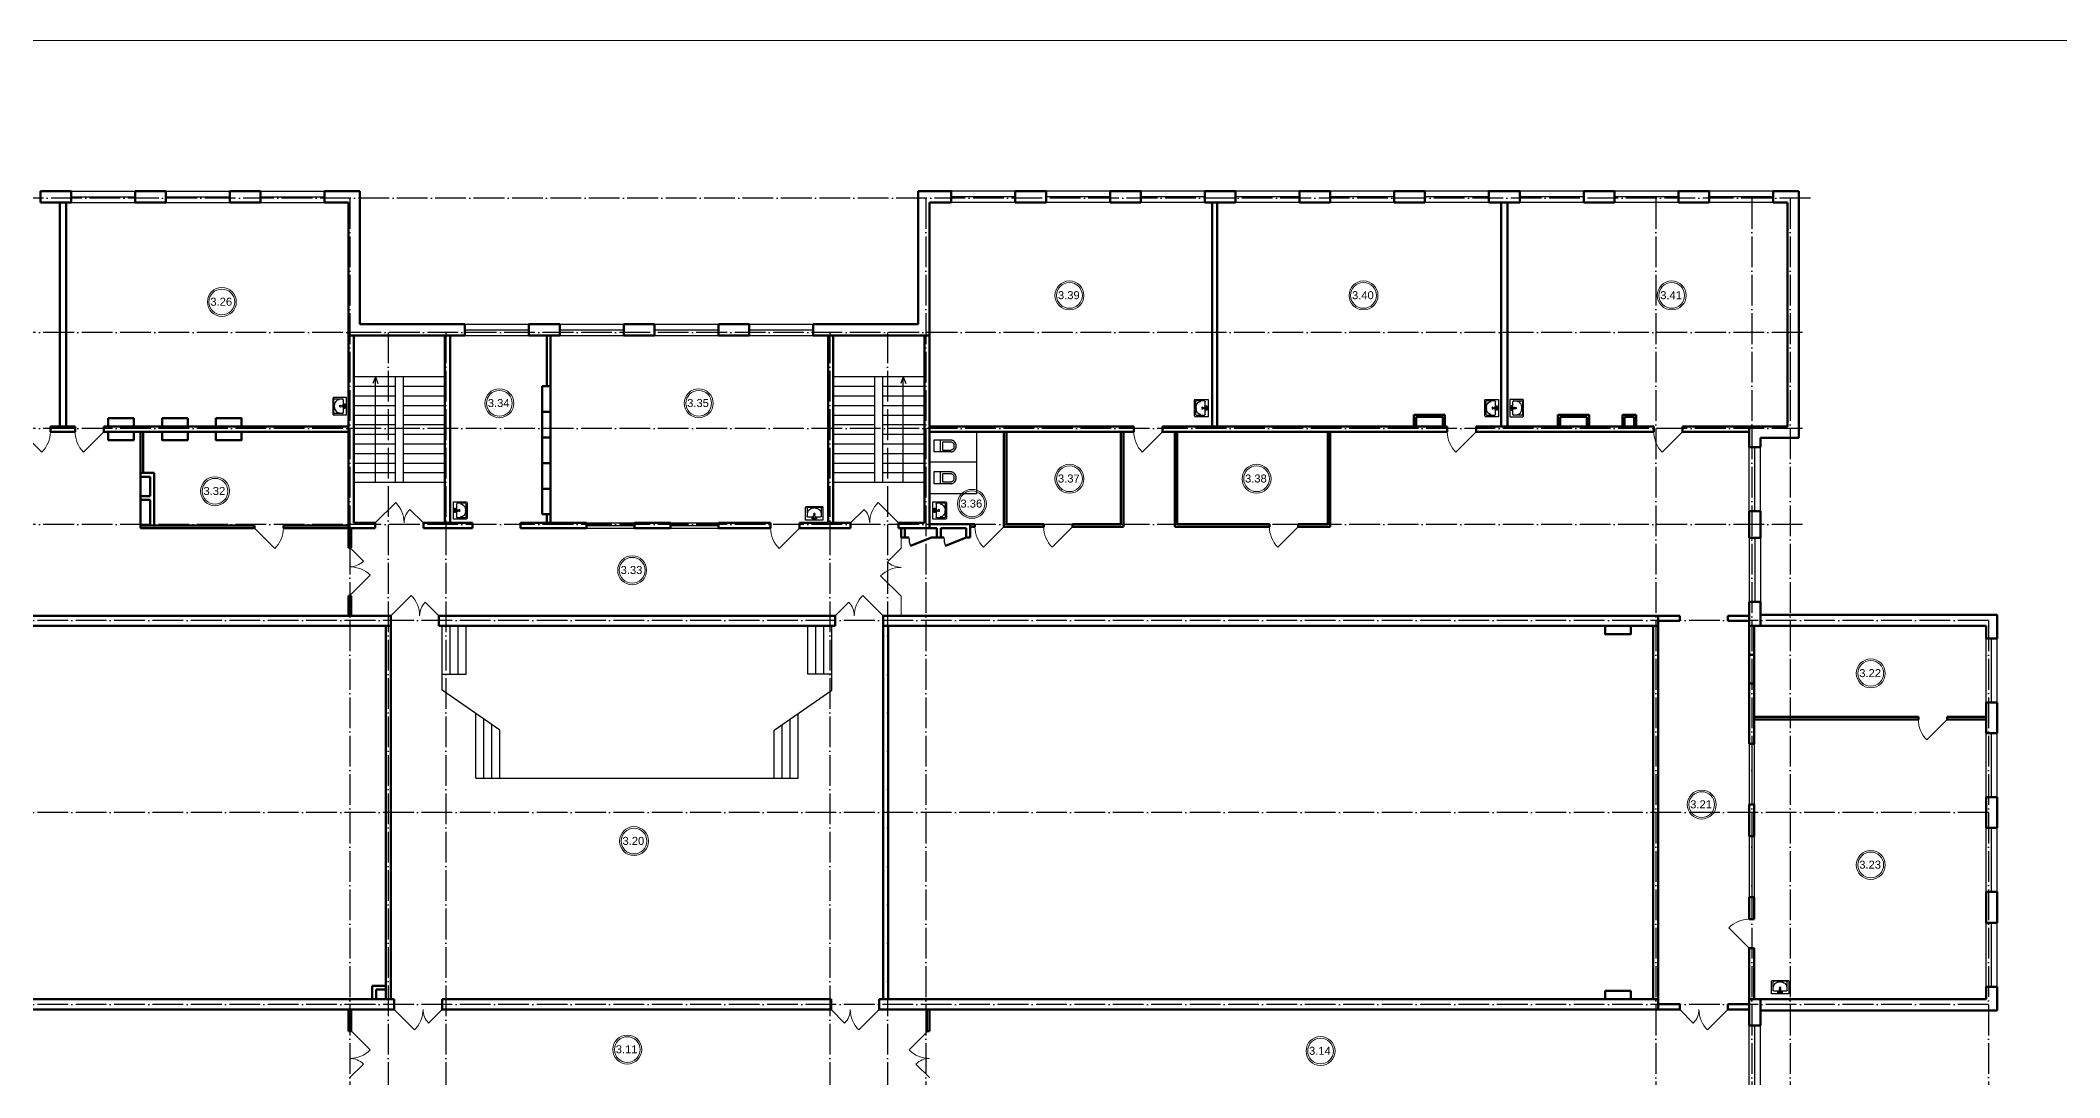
# Model space of a CAD drawing. Header units: millimetres. Extents: x 1982 to 10001982, y -1005230 to 4320529.
# Drawn here: x 2509945 to 2573034, y 1149944 to 1182350 of the extents above; entities that cross this region are included whole.
import ezdxf
from ezdxf.enums import TextEntityAlignment as Align

# ---------------------------------------------------------------- set-up
doc = ezdxf.new("R2010")
doc.units = ezdxf.units.MM
doc.linetypes.add('ACAD_ISO04W100', pattern=[30, 24, -3, 0, -3])
for name, color, linetype, lineweight in [('Level 50', 7, 'Continuous', 0), ('Двери', 250, 'Continuous', 5), ('Стены', 7, 'Continuous', 50)]:
    doc.layers.add(name, color=color, linetype=linetype, lineweight=lineweight)
for name, color, linetype in [('SANTEH', 7, 'Continuous'), ('Окна', 127, 'Continuous'), ('Оси', 30, 'Continuous'), ('размеры оси', 163, 'Continuous'), ('Сантехника', 7, 'Continuous')]:
    doc.layers.add(name, color=color, linetype=linetype)
doc.styles.add('Style-Arial', font='arial.ttf')

# ---------------------------------------------------------------- blocks, each defined once
blk = doc.blocks.new('Rac7')
at = {"color": 0}
for p, q in [((-39501, -24232), (-39501, -23830)), ((-39474, -23808), (-38988, -23808)), ((-39457, -23859), (-39457, -24115)), ((-39032, -23838), (-39430, -23838)), ((-39221, -23855), (-39241, -23855)), ((-39005, -24115), (-39005, -23859)), ((-39005, -23859), (-39005, -23859)), ((-38961, -23830), (-38961, -24232)), ((-38961, -24232), (-39501, -24232)), ((-39430, -24136), (-39253, -24136)), ((-39297, -24164), (-39253, -24164)), ((-39297, -24194), (-39297, -24164)), ((-39165, -24194), (-39297, -24194)), ((-39253, -24186), (-39253, -24094)), ((-39253, -24186), (-39209, -24186)), ((-39209, -24186), (-39209, -24094)), ((-39209, -24136), (-39032, -24136)), ((-39209, -24164), (-39165, -24164)), ((-39165, -24164), (-39165, -24194))]:
    blk.add_line(p, q, dxfattribs=at)
at = {"color": 0, "extrusion": (0, 0, -1)}
for centre, major_axis, start_param, end_param in [((-39474, -23830), (-27, 0), 0, 1.570796), ((-39430, -23859), (-27, 0), 0, 1.570796), ((-39241, -24007), (-194, 0), 0, 1.570796), ((-39221, -24007), (-194, 0), 1.570796, 3.141593), ((-39032, -23859), (-27, 0), 1.570796, 3.141593), ((-38988, -23830), (-27, 0), 1.570796, 3.141593), ((-39430, -24115), (-27, 0), -1.570796, 0), ((-39231, -24104), (-25.3, 0), 0.552816, 2.588777), ((-39032, -24115), (-27, 0), -3.141593, -1.570796)]:
    blk.add_ellipse(centre, major_axis=major_axis, ratio=0.785714, start_param=start_param, end_param=end_param, dxfattribs=at)
blk.add_ellipse((-39231, -24048), major_axis=(-27.9, 0), ratio=0.785714, dxfattribs=at)
blk = doc.blocks.new('WC With Cistern_103')
at = {"layer": 'SANTEH', "linetype": 'Continuous'}
for p, q in [((0, 170), (0, 700)), ((370, 700), (0, 700)), ((370, 170), (370, 700)), ((370, 500), (0, 500)), ((60, 425), (60, 170)), ((310, 425), (60, 425)), ((310, 170), (310, 425))]:
    blk.add_line(p, q, dxfattribs=at)
for points in [[(0, 170), (1, 151), (4, 133), (10, 115), (17, 97), (27, 81), (38, 66), (51, 52), (65, 40)], [(60, 170), (61, 158), (63, 146), (66, 135), (71, 124), (77, 114), (84, 104), (92, 96), (101, 88)], [(65, 40), (92, 23), (122, 10), (153, 3), (185, 0), (217, 3), (248, 10), (278, 23), (305, 40)], [(101, 88), (120, 76), (141, 67), (163, 62), (185, 60), (207, 62), (229, 67), (250, 76), (269, 88)], [(269, 88), (278, 96), (286, 104), (293, 114), (299, 124), (304, 135), (307, 146), (309, 158), (310, 170)], [(305, 40), (319, 52), (332, 66), (343, 81), (353, 97), (360, 115), (366, 133), (369, 151), (370, 170)]]:
    blk.add_lwpolyline(points, dxfattribs=at)
blk = doc.blocks.new('*U49')
at = {"layer": 'Level 50', "color": 7, "linetype": 'Continuous', "lineweight": 13}
blk.add_line((62.575, 29.2), (-61.075, 29.2), dxfattribs=at)

msp = doc.modelspace()

# ---------------------------------------------------------------- linework, layer by layer
for p, q in [((2522585.395, 1171834.059), (2519735.395, 1171834.059)), ((2520411.885, 1171834.059), (2520334.36, 1171626.215)), ((2520411.885, 1168534.059), (2520411.885, 1171834.059)), ((2520411.885, 1171834.059), (2520489.41, 1171626.215)), ((2521035.395, 1168534.059), (2521035.395, 1171834.059)), ((2521285.395, 1168534.059), (2521285.395, 1171834.059)), ((2537565.395, 1171834.059), (2534715.395, 1171834.059)), ((2536015.395, 1168534.059), (2536015.395, 1171834.059)), ((2536265.395, 1168534.059), (2536265.395, 1171834.059)), ((2536905.385, 1171834.059), (2536827.86, 1171626.215)), ((2536905.385, 1168534.059), (2536905.385, 1171834.059)), ((2536905.385, 1171834.059), (2536982.91, 1171626.215)), ((2521035.395, 1171534.059), (2519735.395, 1171534.059)), ((2521035.395, 1171234.059), (2519735.395, 1171234.059)), ((2521035.395, 1170934.059), (2519735.395, 1170934.059)), ((2522585.395, 1171534.059), (2521285.395, 1171534.059)), ((2522585.395, 1171234.059), (2521285.395, 1171234.059)), ((2522585.395, 1170934.059), (2521285.395, 1170934.059)), ((2536015.395, 1171534.059), (2534715.395, 1171534.059)), ((2536015.395, 1171234.059), (2534715.395, 1171234.059)), ((2536015.395, 1170934.059), (2534715.395, 1170934.059)), ((2537565.395, 1171534.059), (2536265.395, 1171534.059)), ((2537565.395, 1171234.059), (2536265.395, 1171234.059)), ((2537565.395, 1170934.059), (2536265.395, 1170934.059)), ((2521035.395, 1170634.059), (2519735.395, 1170634.059)), ((2521035.395, 1170334.059), (2519735.395, 1170334.059)), ((2522585.395, 1170634.059), (2521285.395, 1170634.059)), ((2522585.395, 1170334.059), (2521285.395, 1170334.059)), ((2536015.395, 1170634.059), (2534715.395, 1170634.059)), ((2536015.395, 1170334.059), (2534715.395, 1170334.059)), ((2537565.395, 1170634.059), (2536265.395, 1170634.059)), ((2537565.395, 1170334.059), (2536265.395, 1170334.059)), ((2521035.395, 1170034.059), (2519735.395, 1170034.059)), ((2521035.395, 1169734.059), (2519735.395, 1169734.059)), ((2522585.395, 1170034.059), (2521285.395, 1170034.059)), ((2522585.395, 1169734.059), (2521285.395, 1169734.059)), ((2536015.395, 1170034.059), (2534715.395, 1170034.059)), ((2536015.395, 1169734.059), (2534715.395, 1169734.059)), ((2537565.395, 1170034.059), (2536265.395, 1170034.059)), ((2537565.395, 1169734.059), (2536265.395, 1169734.059)), ((2521035.395, 1169434.059), (2519735.395, 1169434.059)), ((2521035.395, 1169134.059), (2519735.395, 1169134.059)), ((2522585.395, 1169434.059), (2521285.395, 1169434.059)), ((2522585.395, 1169134.059), (2521285.395, 1169134.059)), ((2536015.395, 1169434.059), (2534715.395, 1169434.059)), ((2536015.395, 1169134.059), (2534715.395, 1169134.059)), ((2537565.395, 1169434.059), (2536265.395, 1169434.059)), ((2537565.395, 1169134.059), (2536265.395, 1169134.059)), ((2521035.395, 1168834.059), (2519735.395, 1168834.059)), ((2522585.395, 1168534.059), (2519735.395, 1168534.059)), ((2522585.395, 1168834.059), (2521285.395, 1168834.059)), ((2536015.395, 1168834.059), (2534715.395, 1168834.059)), ((2537565.395, 1168534.059), (2534715.395, 1168534.059)), ((2537565.395, 1168834.059), (2536265.395, 1168834.059)), ((2527011.17, 1167274.059), (2528511.17, 1167274.059)), ((2527011.17, 1167194.059), (2528511.17, 1167194.059)), ((2529630.395, 1167274.059), (2531130.395, 1167274.059)), ((2529630.395, 1167194.059), (2531130.395, 1167194.059)), ((2527011.17, 1167114.059), (2528511.17, 1167114.059)), ((2529630.395, 1167114.059), (2531130.395, 1167114.059)), ((2522495.395, 1162054.059), (2522495.395, 1164054.059)), ((2522745.395, 1162554.059), (2522745.395, 1164054.059)), ((2522995.395, 1162554.059), (2522995.395, 1164054.059)), ((2523245.395, 1162554.059), (2523245.395, 1164054.059)), ((2533925.395, 1162554.059), (2533925.395, 1164054.059)), ((2534175.395, 1162554.059), (2534175.395, 1164054.059)), ((2534425.395, 1162554.059), (2534425.395, 1164054.059)), ((2534675.395, 1162054.059), (2534675.395, 1164054.059)), ((2522495.395, 1162554.059), (2523245.395, 1162554.059)), ((2534675.395, 1162554.059), (2533925.395, 1162554.059)), ((2524295.395, 1160804.059), (2522495.395, 1162054.059)), ((2532875.395, 1160804.059), (2534675.395, 1162054.059)), ((2523545.395, 1159304.059), (2523545.395, 1161324.893)), ((2523795.395, 1159304.059), (2523795.395, 1161151.282)), ((2524045.395, 1159304.059), (2524045.395, 1160977.67)), ((2533125.395, 1159304.059), (2533125.395, 1160977.67)), ((2533375.395, 1159304.059), (2533375.395, 1161151.282)), ((2533625.395, 1159304.059), (2533625.395, 1161324.893)), ((2524295.395, 1159304.059), (2524295.395, 1160804.059)), ((2532875.395, 1159304.059), (2532875.395, 1160804.059)), ((2523545.395, 1159304.059), (2533625.395, 1159304.059)), ((2570735.395, 1152394.059), (2563335.395, 1152394.059))]:
    msp.add_line(p, q)
at = {"lineweight": 50}
for p, q in [((2520895.395, 1164374.059), (2520895.395, 1164054.059)), ((2522395.395, 1164374.059), (2522395.395, 1164054.059)), ((2534775.395, 1164374.059), (2534775.395, 1164054.059)), ((2536275.395, 1164374.059), (2536275.395, 1164054.059)), ((2568619.949, 1161214.059), (2568619.949, 1161134.059)), ((2569519.949, 1161214.059), (2569519.949, 1161134.059)), ((2520999.949, 1152394.059), (2520999.949, 1152074.059)), ((2522499.949, 1152394.059), (2522499.949, 1152074.059)), ((2534649.949, 1152394.059), (2534649.949, 1152074.059)), ((2536149.949, 1152394.059), (2536149.949, 1152074.059))]:
    msp.add_line(p, q, dxfattribs=at)
at = {"lineweight": 25}
for p, q in [((2563335.395, 1160374.107), (2563335.395, 1158474.107)), ((2563415.395, 1160374.107), (2563415.395, 1158474.107)), ((2563495.395, 1160374.107), (2563495.395, 1158474.107)), ((2563335.395, 1157484.107), (2563335.395, 1155584.107)), ((2563415.395, 1157484.107), (2563415.395, 1155584.107)), ((2563495.395, 1157484.107), (2563495.395, 1155584.107))]:
    msp.add_line(p, q, dxfattribs=at)
at = {"color": 7, "linetype": 'Continuous', "lineweight": 13}
for centre, radius in [((2542097.876, 1174381.738), 452.013), ((2542097.876, 1174381.738), 402.013), ((2551284.932, 1174381.738), 452.013), ((2551284.932, 1174381.738), 402.013), ((2560914.722, 1174381.738), 452.013), ((2560914.722, 1174381.738), 402.013), ((2515615.093, 1174177.737), 452.013), ((2515615.093, 1174177.737), 402.013), ((2524284.979, 1171012.029), 452.013), ((2524284.979, 1171012.029), 402.013), ((2530513.058, 1171012.029), 452.013), ((2530513.058, 1171012.029), 402.013), ((2542097.876, 1168654.033), 452.013), ((2542097.876, 1168654.033), 402.013), ((2547942.964, 1168654.033), 452.013), ((2547942.964, 1168654.033), 402.013), ((2515401.413, 1168264.436), 452.013), ((2515401.413, 1168264.436), 402.013), ((2539051.756, 1167870.564), 452.013), ((2539051.756, 1167870.564), 402.013), ((2528434.366, 1165794.853), 452.013), ((2528434.366, 1165794.853), 402.013), ((2567133.708, 1162574.697), 452.013), ((2567133.708, 1162574.697), 402.013), ((2561851.013, 1158474.107), 452.013), ((2561851.013, 1158474.107), 402.013), ((2528493.073, 1157332.424), 452.013), ((2528493.073, 1157332.424), 402.013), ((2567133.708, 1156589.292), 452.013), ((2567133.708, 1156589.292), 402.013), ((2528282.325, 1150821.246), 452.013), ((2528282.325, 1150821.246), 402.013), ((2549942.6, 1150773.704), 452.013), ((2549942.6, 1150773.704), 402.013)]:
    msp.add_circle(centre, radius, dxfattribs=at)
at = {"layer": 'SANTEH'}
for p, q in [((2539194.871, 1170124.059), (2539194.871, 1168179.741)), ((2539194.871, 1169177.165), (2537748.38, 1169177.165)), ((2539194.871, 1168179.741), (2537748.38, 1168179.741))]:
    msp.add_line(p, q, dxfattribs=at)
for centre in [(2537782.29, 1166814.059), (2538875.395, 1166814.059)]:
    msp.add_arc(centre, 700, 180, 201.05792941, dxfattribs=at)
at = {"layer": 'Двери'}
for p, q in [((2509356.902, 1170124.059), (2509993.298, 1169487.663)), ((2511930.945, 1170124.059), (2511294.549, 1169487.663)), ((2545008.438, 1170124.059), (2544372.042, 1169487.663)), ((2554802.842, 1170124.059), (2554166.446, 1169487.663)), ((2561254.226, 1170124.059), (2560617.83, 1169487.663)), ((2520410.395, 1167274.059), (2521046.792, 1167910.455)), ((2536755.395, 1167274.059), (2536118.999, 1167910.455)), ((2521910.395, 1167274.059), (2521486.131, 1167698.323)), ((2535255.395, 1167274.059), (2535679.66, 1167698.323)), ((2540045.395, 1167154.059), (2539408.999, 1166517.663)), ((2542192.593, 1167154.059), (2541556.197, 1166517.663)), ((2549245.395, 1167154.059), (2548608.999, 1166517.663)), ((2516637.486, 1167114.059), (2517273.882, 1166477.663)), ((2519615.395, 1167114.059), (2519615.395, 1166504.059)), ((2533659.799, 1167114.059), (2533023.402, 1166477.663)), ((2536835.395, 1167096.147), (2536835.395, 1166486.147)), ((2519615.395, 1166504.059), (2520039.66, 1166079.795)), ((2536835.395, 1166486.147), (2536411.131, 1166061.883)), ((2519615.395, 1165004.059), (2520251.792, 1165640.455)), ((2536835.395, 1164986.147), (2536198.999, 1165622.543)), ((2519615.395, 1165004.059), (2519615.395, 1164374.059)), ((2520895.395, 1164374.059), (2521531.792, 1165010.455)), ((2522395.395, 1164374.059), (2521971.131, 1164798.323)), ((2534775.395, 1164374.059), (2535199.66, 1164798.323)), ((2536275.395, 1164374.059), (2535638.999, 1165010.455)), ((2536835.395, 1164986.147), (2536835.395, 1164374.059)), ((2569519.949, 1161134.059), (2568883.553, 1160497.663)), ((2563335.395, 1153990.003), (2562698.999, 1154626.399)), ((2519615.395, 1151444.059), (2519615.395, 1152074.059)), ((2520999.949, 1152074.059), (2521636.345, 1151437.663)), ((2522499.949, 1152074.059), (2522075.685, 1151649.795)), ((2534649.949, 1152074.059), (2535074.213, 1151649.795)), ((2536149.949, 1152074.059), (2535513.553, 1151437.663)), ((2561165.395, 1152074.059), (2561589.66, 1151649.795)), ((2562665.395, 1152074.059), (2562028.999, 1151437.663)), ((2519615.395, 1151444.059), (2520251.792, 1150807.663)), ((2537725.395, 1151444.059), (2537088.999, 1150807.663)), ((2519615.395, 1149944.059), (2520039.66, 1150368.323)), ((2537725.395, 1149944.059), (2537301.131, 1150368.323))]:
    msp.add_line(p, q, dxfattribs=at)
for centre, radius, start, end in [((2509356.902, 1170124.059), 900, 315, 0), ((2511930.945, 1170124.059), 900, 180, 225), ((2545008.438, 1170124.059), 900, 180, 225), ((2554802.842, 1170124.059), 900, 180, 225), ((2561254.226, 1170124.059), 900, 180, 225), ((2520410.395, 1167274.059), 900, 0, 45), ((2536755.395, 1167274.059), 900, 135, 180), ((2521910.395, 1167274.059), 600, 135, 180), ((2535255.395, 1167274.059), 600, 0, 45), ((2540045.395, 1167154.059), 900, 180, 225), ((2542192.593, 1167154.059), 900, 180, 225), ((2549245.395, 1167154.059), 900, 180, 225), ((2516637.486, 1167114.059), 900, 315, 0), ((2533659.799, 1167114.059), 900, 180, 225), ((2519615.395, 1166504.059), 600, 270, 315), ((2519615.395, 1165004.059), 900, 45, 90), ((2536835.395, 1164986.147), 900, 90, 135), ((2536835.395, 1166486.147), 600, 225, 270), ((2520895.395, 1164374.059), 900, 0, 45), ((2522395.395, 1164374.059), 600, 135, 180), ((2534775.395, 1164374.059), 600, 0, 45), ((2536275.395, 1164374.059), 900, 135, 180), ((2569519.949, 1161134.059), 900, 180, 225), ((2563335.395, 1153990.003), 900, 90, 135), ((2520999.949, 1152074.059), 900, 315, 0), ((2522499.949, 1152074.059), 600, 180, 225), ((2534649.949, 1152074.059), 600, 315, 0), ((2536149.949, 1152074.059), 900, 180, 225), ((2561165.395, 1152074.059), 600, 315, 0), ((2562665.395, 1152074.059), 900, 180, 225), ((2519615.395, 1151444.059), 900, 270, 315), ((2537725.395, 1151444.059), 900, 225, 270), ((2519615.395, 1149944.059), 600, 45, 90), ((2537725.395, 1149944.059), 600, 90, 135)]:
    msp.add_arc(centre, radius, start, end, dxfattribs=at)
at = {"layer": 'Окна'}
for p, q in [((2510905.395, 1177634.059), (2512905.395, 1177634.059)), ((2510905.395, 1177459.059), (2512905.395, 1177459.059)), ((2510905.395, 1177284.059), (2512905.395, 1177284.059)), ((2513865.395, 1177634.059), (2515865.395, 1177634.059)), ((2513865.395, 1177459.059), (2515865.395, 1177459.059)), ((2513865.395, 1177284.059), (2515865.395, 1177284.059)), ((2516825.395, 1177634.059), (2518825.395, 1177634.059)), ((2516825.395, 1177459.059), (2518825.395, 1177459.059)), ((2516825.395, 1177284.059), (2518825.395, 1177284.059)), ((2540405.395, 1177634.059), (2538405.395, 1177634.059)), ((2540405.395, 1177459.059), (2538405.395, 1177459.059)), ((2540405.395, 1177284.059), (2538405.395, 1177284.059)), ((2543365.395, 1177634.059), (2541365.395, 1177634.059)), ((2543365.395, 1177459.059), (2541365.395, 1177459.059)), ((2543365.395, 1177284.059), (2541365.395, 1177284.059)), ((2546325.395, 1177634.059), (2544325.395, 1177634.059)), ((2546325.395, 1177459.059), (2544325.395, 1177459.059)), ((2546325.395, 1177284.059), (2544325.395, 1177284.059)), ((2549285.395, 1177634.059), (2547285.395, 1177634.059)), ((2549285.395, 1177459.059), (2547285.395, 1177459.059)), ((2549285.395, 1177284.059), (2547285.395, 1177284.059)), ((2552245.395, 1177634.059), (2550245.395, 1177634.059)), ((2552245.395, 1177459.059), (2550245.395, 1177459.059)), ((2552245.395, 1177284.059), (2550245.395, 1177284.059)), ((2555205.395, 1177634.059), (2553205.395, 1177634.059)), ((2555205.395, 1177459.059), (2553205.395, 1177459.059)), ((2555205.395, 1177284.059), (2553205.395, 1177284.059)), ((2558165.395, 1177634.059), (2556165.395, 1177634.059)), ((2558165.395, 1177459.059), (2556165.395, 1177459.059)), ((2558165.395, 1177284.059), (2556165.395, 1177284.059)), ((2561125.395, 1177634.059), (2559125.395, 1177634.059)), ((2561125.395, 1177459.059), (2559125.395, 1177459.059)), ((2561125.395, 1177284.059), (2559125.395, 1177284.059)), ((2564085.395, 1177634.059), (2562085.395, 1177634.059)), ((2564085.395, 1177459.059), (2562085.395, 1177459.059)), ((2564085.395, 1177284.059), (2562085.395, 1177284.059)), ((2523210.395, 1173484.059), (2525210.395, 1173484.059)), ((2526170.395, 1173484.059), (2528170.395, 1173484.059)), ((2529130.395, 1173484.059), (2531130.395, 1173484.059)), ((2532090.395, 1173484.059), (2534090.395, 1173484.059)), ((2523210.395, 1173309.059), (2525210.395, 1173309.059)), ((2523210.395, 1173134.059), (2525210.395, 1173134.059)), ((2526170.395, 1173309.059), (2528170.395, 1173309.059)), ((2526170.395, 1173134.059), (2528170.395, 1173134.059)), ((2529130.395, 1173309.059), (2531130.395, 1173309.059)), ((2529130.395, 1173134.059), (2531130.395, 1173134.059)), ((2532090.395, 1173309.059), (2534090.395, 1173309.059)), ((2532090.395, 1173134.059), (2534090.395, 1173134.059)), ((2563335.395, 1167644.059), (2563335.395, 1169644.059)), ((2563510.395, 1167644.059), (2563510.395, 1169644.059)), ((2563685.395, 1167644.059), (2563685.395, 1169644.059)), ((2529130.395, 1167274.059), (2529630.395, 1167274.059)), ((2563335.395, 1167534.059), (2563335.395, 1167644.059)), ((2563685.395, 1167534.059), (2563685.395, 1167644.059)), ((2563335.395, 1166804.059), (2563335.395, 1164804.059)), ((2563510.395, 1166804.059), (2563510.395, 1164804.059)), ((2563685.395, 1166804.059), (2563685.395, 1164804.059)), ((2570735.395, 1161664.059), (2570735.395, 1163664.059)), ((2570910.395, 1161664.059), (2570910.395, 1163664.059)), ((2571085.395, 1161664.059), (2571085.395, 1163664.059)), ((2563335.395, 1160374.107), (2563335.395, 1160474.107)), ((2570735.395, 1158704.059), (2570735.395, 1160704.059)), ((2570910.395, 1158704.059), (2570910.395, 1160704.059)), ((2571085.395, 1158704.059), (2571085.395, 1160704.059)), ((2570735.395, 1155744.059), (2570735.395, 1157744.059)), ((2570910.395, 1155744.059), (2570910.395, 1157744.059)), ((2571085.395, 1155744.059), (2571085.395, 1157744.059)), ((2563335.395, 1157484.107), (2563335.395, 1157584.107)), ((2570735.395, 1152784.059), (2570735.395, 1154784.059)), ((2570910.395, 1152784.059), (2570910.395, 1154784.059)), ((2571085.395, 1152784.059), (2571085.395, 1154784.059)), ((2563335.395, 1149574.059), (2563335.395, 1151574.059)), ((2563510.395, 1149574.059), (2563510.395, 1151574.059)), ((2563685.395, 1149574.059), (2563685.395, 1151574.059))]:
    msp.add_line(p, q, dxfattribs=at)
at = {"layer": 'Оси', "linetype": 'ACAD_ISO04W100', "ltscale": 40}
for p, q in [((2565246.096, 1177424.059), (2480265.698, 1177424.059)), ((2519615.395, 1177424.059), (2519615.395, 1133402.682)), ((2537615.395, 1177424.059), (2537615.395, 1133402.682)), ((2560415.395, 1177424.059), (2560415.395, 1133402.682)), ((2563415.395, 1177424.059), (2563415.395, 1133402.682)), ((2564615.395, 1177424.059), (2564615.395, 1133402.682)), ((2565001.295, 1173224.059), (2480265.698, 1173224.059)), ((2520815.395, 1173224.059), (2520815.395, 1133402.682)), ((2522615.395, 1173224.059), (2522615.395, 1133402.682)), ((2534615.395, 1173224.059), (2534615.395, 1133402.682)), ((2536415.395, 1173224.059), (2536415.395, 1133402.682)), ((2565001.295, 1170224.059), (2480265.698, 1170224.059)), ((2565001.295, 1167224.059), (2480265.698, 1167224.059)), ((2570815.395, 1164224.059), (2480265.698, 1164224.059)), ((2570815.395, 1164224.059), (2570815.395, 1133402.682)), ((2570815.395, 1158224.059), (2480265.698, 1158224.059)), ((2570815.395, 1152224.059), (2480265.698, 1152224.059))]:
    msp.add_line(p, q, dxfattribs=at)
at = {"layer": 'Стены'}
for p, q in [((2509945.395, 1177634.059), (2510905.395, 1177634.059)), ((2509945.395, 1177284.059), (2509945.395, 1177634.059)), ((2509945.395, 1177284.059), (2510905.395, 1177284.059)), ((2510555.395, 1170284.059), (2510555.395, 1177284.059)), ((2510755.395, 1170284.059), (2510755.395, 1177284.059)), ((2510905.395, 1177284.059), (2510905.395, 1177634.059)), ((2512905.395, 1177634.059), (2513865.395, 1177634.059)), ((2512905.395, 1177284.059), (2512905.395, 1177634.059)), ((2512905.395, 1177284.059), (2513865.395, 1177284.059)), ((2513865.395, 1177284.059), (2513865.395, 1177634.059)), ((2515865.395, 1177634.059), (2516825.395, 1177634.059)), ((2515865.395, 1177284.059), (2515865.395, 1177634.059)), ((2515865.395, 1177284.059), (2516825.395, 1177284.059)), ((2516825.395, 1177284.059), (2516825.395, 1177634.059)), ((2518825.395, 1177634.059), (2519925.395, 1177634.059)), ((2518825.395, 1177284.059), (2518825.395, 1177634.059)), ((2518825.395, 1177284.059), (2519575.395, 1177284.059)), ((2519575.395, 1167114.059), (2519575.395, 1177284.059)), ((2519925.395, 1173484.059), (2519925.395, 1177634.059)), ((2537375.395, 1177634.059), (2537375.395, 1173484.059)), ((2538405.395, 1177634.059), (2537375.395, 1177634.059)), ((2537725.395, 1177284.059), (2537725.395, 1173134.059)), ((2538405.395, 1177284.059), (2537725.395, 1177284.059)), ((2538405.395, 1177284.059), (2538405.395, 1177634.059)), ((2541365.395, 1177634.059), (2540405.395, 1177634.059)), ((2540405.395, 1177284.059), (2540405.395, 1177634.059)), ((2541365.395, 1177284.059), (2540405.395, 1177284.059)), ((2541365.395, 1177284.059), (2541365.395, 1177634.059)), ((2544325.395, 1177634.059), (2543365.395, 1177634.059)), ((2543365.395, 1177284.059), (2543365.395, 1177634.059)), ((2544325.395, 1177284.059), (2543365.395, 1177284.059)), ((2544325.395, 1177284.059), (2544325.395, 1177634.059)), ((2547285.395, 1177634.059), (2546325.395, 1177634.059)), ((2546325.395, 1177284.059), (2546325.395, 1177634.059)), ((2547285.395, 1177284.059), (2546325.395, 1177284.059)), ((2546555.395, 1177284.059), (2546555.395, 1170284.059)), ((2546715.395, 1177284.059), (2546715.395, 1170284.059)), ((2547285.395, 1177284.059), (2547285.395, 1177634.059)), ((2550245.395, 1177634.059), (2549285.395, 1177634.059)), ((2549285.395, 1177284.059), (2549285.395, 1177634.059)), ((2550245.395, 1177284.059), (2549285.395, 1177284.059)), ((2550245.395, 1177284.059), (2550245.395, 1177634.059)), ((2553205.395, 1177634.059), (2552245.395, 1177634.059)), ((2552245.395, 1177284.059), (2552245.395, 1177634.059)), ((2553205.395, 1177284.059), (2552245.395, 1177284.059)), ((2553205.395, 1177284.059), (2553205.395, 1177634.059)), ((2556165.395, 1177634.059), (2555205.395, 1177634.059)), ((2555205.395, 1177284.059), (2555205.395, 1177634.059)), ((2556165.395, 1177284.059), (2555205.395, 1177284.059)), ((2555585.395, 1177284.059), (2555585.395, 1170284.059)), ((2555785.395, 1177284.059), (2555785.395, 1170284.059)), ((2556165.395, 1177284.059), (2556165.395, 1177634.059)), ((2559125.395, 1177634.059), (2558165.395, 1177634.059)), ((2558165.395, 1177284.059), (2558165.395, 1177634.059)), ((2559125.395, 1177284.059), (2558165.395, 1177284.059)), ((2559125.395, 1177284.059), (2559125.395, 1177634.059)), ((2562085.395, 1177634.059), (2561125.395, 1177634.059)), ((2561125.395, 1177284.059), (2561125.395, 1177634.059)), ((2562085.395, 1177284.059), (2561125.395, 1177284.059)), ((2562085.395, 1177284.059), (2562085.395, 1177634.059)), ((2564885.395, 1177634.059), (2564085.395, 1177634.059)), ((2564085.395, 1177284.059), (2564085.395, 1177634.059)), ((2564535.395, 1177284.059), (2564085.395, 1177284.059)), ((2564535.395, 1177284.059), (2564535.395, 1170284.059)), ((2564885.395, 1177634.059), (2564885.395, 1169934.059)), ((2523210.395, 1173484.059), (2519925.395, 1173484.059)), ((2523210.395, 1173484.059), (2523210.395, 1173134.059)), ((2526170.395, 1173484.059), (2525210.395, 1173484.059)), ((2525210.395, 1173484.059), (2525210.395, 1173134.059)), ((2526170.395, 1173484.059), (2526170.395, 1173134.059)), ((2529130.395, 1173484.059), (2528170.395, 1173484.059)), ((2528170.395, 1173484.059), (2528170.395, 1173134.059)), ((2529130.395, 1173484.059), (2529130.395, 1173134.059)), ((2532090.395, 1173484.059), (2531130.395, 1173484.059)), ((2531130.395, 1173484.059), (2531130.395, 1173134.059)), ((2532090.395, 1173484.059), (2532090.395, 1173134.059)), ((2537375.395, 1173484.059), (2534090.395, 1173484.059)), ((2534090.395, 1173484.059), (2534090.395, 1173134.059)), ((2523210.395, 1173134.059), (2519575.395, 1173134.059)), ((2519735.395, 1167274.059), (2519735.395, 1173134.059)), ((2522585.395, 1167274.059), (2522585.395, 1173134.059)), ((2522745.395, 1167274.059), (2522745.395, 1173134.059)), ((2526170.395, 1173134.059), (2525210.395, 1173134.059)), ((2525765.395, 1171544.059), (2525765.395, 1173134.059)), ((2525885.395, 1167274.059), (2525885.395, 1173134.059)), ((2529130.395, 1173134.059), (2528170.395, 1173134.059)), ((2532090.395, 1173134.059), (2531130.395, 1173134.059)), ((2537725.395, 1173134.059), (2534090.395, 1173134.059)), ((2534555.395, 1167274.059), (2534555.395, 1173134.059)), ((2534715.395, 1167274.059), (2534715.395, 1173134.059)), ((2537565.395, 1167274.059), (2537565.395, 1173134.059)), ((2537725.395, 1167114.059), (2537725.395, 1173134.059)), ((2552860.395, 1170649.059), (2552860.395, 1170284.059)), ((2552860.395, 1170649.059), (2553830.395, 1170649.059)), ((2552925.395, 1170584.059), (2553765.395, 1170584.059)), ((2552925.395, 1170584.059), (2552925.395, 1170284.059)), ((2553765.395, 1170584.059), (2553765.395, 1170284.059)), ((2553830.395, 1170649.059), (2553830.395, 1170284.059)), ((2557360.395, 1170649.059), (2557360.395, 1170284.059)), ((2557360.395, 1170649.059), (2558330.395, 1170649.059)), ((2557425.395, 1170584.059), (2557425.395, 1170284.059)), ((2557425.395, 1170584.059), (2558265.395, 1170584.059)), ((2558265.395, 1170584.059), (2558265.395, 1170284.059)), ((2558330.395, 1170649.059), (2558330.395, 1170284.059)), ((2559375.395, 1170649.059), (2559375.395, 1170284.059)), ((2559375.395, 1170649.059), (2559805.395, 1170649.059)), ((2559440.395, 1170584.059), (2559440.395, 1170284.059)), ((2559440.395, 1170584.059), (2559740.395, 1170584.059)), ((2559740.395, 1170584.059), (2559740.395, 1170284.059)), ((2559805.395, 1170649.059), (2559805.395, 1170284.059)), ((2510256.902, 1170284.059), (2511030.945, 1170284.059)), ((2510256.902, 1170284.059), (2510256.902, 1170124.059)), ((2510256.902, 1170124.059), (2511030.945, 1170124.059)), ((2511030.945, 1170284.059), (2511030.945, 1170124.059)), ((2511930.945, 1170284.059), (2519575.395, 1170284.059)), ((2511930.945, 1170284.059), (2511930.945, 1170124.059)), ((2511930.945, 1170124.059), (2519575.395, 1170124.059)), ((2513075.395, 1168834.059), (2513075.395, 1170124.059)), ((2513155.395, 1168834.059), (2513155.395, 1170124.059)), ((2537725.395, 1170284.059), (2544108.438, 1170284.059)), ((2537725.395, 1170124.059), (2544108.438, 1170124.059)), ((2540045.395, 1167234.059), (2540045.395, 1170124.059)), ((2540125.395, 1167234.059), (2540125.395, 1170124.059)), ((2543705.395, 1167234.059), (2543705.395, 1170124.059)), ((2543785.395, 1167154.059), (2543785.395, 1170124.059)), ((2544108.438, 1170284.059), (2544108.438, 1170124.059)), ((2545008.438, 1170284.059), (2553902.842, 1170284.059)), ((2545008.438, 1170284.059), (2545008.438, 1170124.059)), ((2545008.438, 1170124.059), (2553902.842, 1170124.059)), ((2545385.395, 1167154.059), (2545385.395, 1170124.059)), ((2545465.395, 1167234.059), (2545465.395, 1170124.059)), ((2550165.395, 1167234.059), (2550165.395, 1170124.059)), ((2550245.395, 1167154.059), (2550245.395, 1170124.059)), ((2553902.842, 1170284.059), (2553902.842, 1170124.059)), ((2554802.842, 1170284.059), (2560354.226, 1170284.059)), ((2554802.842, 1170284.059), (2554802.842, 1170124.059)), ((2554802.842, 1170124.059), (2560354.226, 1170124.059)), ((2560354.226, 1170284.059), (2560354.226, 1170124.059)), ((2561254.226, 1170284.059), (2564535.395, 1170284.059)), ((2561254.226, 1170284.059), (2561254.226, 1170124.059)), ((2561254.226, 1170124.059), (2563335.395, 1170124.059)), ((2563335.395, 1169644.059), (2563335.395, 1170284.059)), ((2564885.395, 1169934.059), (2563685.395, 1169934.059)), ((2563685.395, 1169644.059), (2563685.395, 1169934.059)), ((2563335.395, 1169644.059), (2563685.395, 1169644.059)), ((2513495.395, 1168834.059), (2513075.395, 1168834.059)), ((2513075.395, 1167114.059), (2513075.395, 1168834.059)), ((2513375.395, 1168714.059), (2513075.395, 1168714.059)), ((2513375.395, 1168114.059), (2513375.395, 1168714.059)), ((2513495.395, 1167194.059), (2513495.395, 1168834.059)), ((2513375.395, 1168114.059), (2513075.395, 1168114.059)), ((2513375.395, 1167994.059), (2513075.395, 1167994.059)), ((2513375.395, 1167194.059), (2513375.395, 1167994.059)), ((2516637.486, 1167194.059), (2513075.395, 1167194.059)), ((2516637.486, 1167194.059), (2516637.486, 1167114.059)), ((2519575.395, 1167194.059), (2517537.486, 1167194.059)), ((2517537.486, 1167194.059), (2517537.486, 1167114.059)), ((2520410.395, 1167274.059), (2519735.395, 1167274.059)), ((2520410.395, 1167274.059), (2520410.395, 1167114.059)), ((2523445.395, 1167274.059), (2521910.395, 1167274.059)), ((2521910.395, 1167274.059), (2521910.395, 1167114.059)), ((2523445.395, 1167274.059), (2523445.395, 1167114.059)), ((2527011.17, 1167274.059), (2524945.395, 1167274.059)), ((2524945.395, 1167274.059), (2524945.395, 1167114.059)), ((2525765.395, 1167274.059), (2525765.395, 1167544.059)), ((2527011.17, 1167274.059), (2527011.17, 1167114.059)), ((2529630.395, 1167274.059), (2528511.17, 1167274.059)), ((2528511.17, 1167274.059), (2528511.17, 1167114.059)), ((2529630.395, 1167274.059), (2529630.395, 1167114.059)), ((2532759.799, 1167274.059), (2531130.395, 1167274.059)), ((2531130.395, 1167274.059), (2531130.395, 1167114.059)), ((2532759.799, 1167274.059), (2532759.799, 1167114.059)), ((2535255.395, 1167274.059), (2533659.799, 1167274.059)), ((2533659.799, 1167274.059), (2533659.799, 1167114.059)), ((2535255.395, 1167274.059), (2535255.395, 1167114.059)), ((2537565.395, 1167274.059), (2536755.395, 1167274.059)), ((2536755.395, 1167274.059), (2536755.395, 1167114.059)), ((2537725.395, 1167234.059), (2538995.395, 1167234.059)), ((2538995.395, 1167234.059), (2539145.395, 1167234.059)), ((2538995.395, 1167234.059), (2538995.395, 1166814.059)), ((2538995.395, 1167154.059), (2539145.395, 1167154.059)), ((2539145.395, 1167234.059), (2539145.395, 1167154.059)), ((2540045.395, 1167234.059), (2540045.395, 1167154.059)), ((2540045.395, 1167154.059), (2541292.593, 1167154.059)), ((2540125.395, 1167234.059), (2541292.593, 1167234.059)), ((2541292.593, 1167234.059), (2541292.593, 1167154.059)), ((2542192.593, 1167234.059), (2543705.395, 1167234.059)), ((2542192.593, 1167234.059), (2542192.593, 1167154.059)), ((2542192.593, 1167154.059), (2543785.395, 1167154.059)), ((2545385.395, 1167154.059), (2548345.395, 1167154.059)), ((2545465.395, 1167234.059), (2548345.395, 1167234.059)), ((2548345.395, 1167234.059), (2548345.395, 1167154.059)), ((2549245.395, 1167234.059), (2550165.395, 1167234.059)), ((2549245.395, 1167234.059), (2549245.395, 1167154.059)), ((2549245.395, 1167154.059), (2550245.395, 1167154.059)), ((2563335.395, 1166804.059), (2563335.395, 1167644.059)), ((2563335.395, 1167644.059), (2563685.395, 1167644.059)), ((2563685.395, 1166804.059), (2563685.395, 1167644.059)), ((2516637.486, 1167114.059), (2513075.395, 1167114.059)), ((2519575.395, 1167114.059), (2517537.486, 1167114.059)), ((2520410.395, 1167114.059), (2519575.395, 1167114.059)), ((2519575.395, 1167114.059), (2519575.395, 1166494.059)), ((2519655.395, 1167114.059), (2519655.395, 1166494.059)), ((2523445.395, 1167114.059), (2521910.395, 1167114.059)), ((2527011.17, 1167114.059), (2524945.395, 1167114.059)), ((2529630.395, 1167114.059), (2528511.17, 1167114.059)), ((2532759.799, 1167114.059), (2531130.395, 1167114.059)), ((2535255.395, 1167114.059), (2533659.799, 1167114.059)), ((2537725.395, 1167114.059), (2536755.395, 1167114.059)), ((2536835.395, 1167114.059), (2536835.395, 1166814.059)), ((2537082.29, 1166814.059), (2536835.395, 1166814.059)), ((2536955.395, 1167114.059), (2536955.395, 1166814.059)), ((2537782.29, 1166814.059), (2537129.037, 1166562.541)), ((2537725.395, 1167114.059), (2537955.395, 1167114.059)), ((2538175.395, 1166814.059), (2537782.29, 1166814.059)), ((2537955.395, 1167114.059), (2537955.395, 1166814.059)), ((2538075.395, 1167114.059), (2538075.395, 1166814.059)), ((2538075.395, 1167114.059), (2538875.395, 1167114.059)), ((2538875.395, 1166814.059), (2538222.143, 1166562.541)), ((2538875.395, 1167114.059), (2538875.395, 1166814.059)), ((2538995.395, 1166814.059), (2538875.395, 1166814.059)), ((2563335.395, 1166804.059), (2563685.395, 1166804.059)), ((2519655.395, 1166494.059), (2519575.395, 1166494.059)), ((2519575.395, 1164994.059), (2519575.395, 1164374.059)), ((2519655.395, 1164994.059), (2519575.395, 1164994.059)), ((2519655.395, 1164994.059), (2519655.395, 1164374.059)), ((2563335.395, 1163155.843), (2563335.395, 1164804.059)), ((2563335.395, 1164804.059), (2563685.395, 1164804.059)), ((2563685.395, 1164054.059), (2563685.395, 1164804.059)), ((2496735.395, 1164374.059), (2520895.395, 1164374.059)), ((2496735.395, 1164054.059), (2520895.395, 1164054.059)), ((2520735.395, 1152394.059), (2520735.395, 1164054.059)), ((2520895.395, 1152394.059), (2520895.395, 1164054.059)), ((2522395.395, 1164374.059), (2534775.395, 1164374.059)), ((2522395.395, 1164054.059), (2534775.395, 1164054.059)), ((2536275.395, 1164374.059), (2560495.395, 1164374.059)), ((2536275.395, 1164054.059), (2560495.395, 1164054.059)), ((2536275.395, 1152394.059), (2536275.395, 1164054.059)), ((2536435.395, 1152394.059), (2536435.395, 1164054.059)), ((2560335.395, 1152394.059), (2560335.395, 1164054.059)), ((2560495.395, 1152074.059), (2560495.395, 1164374.059)), ((2560495.395, 1164374.059), (2561165.395, 1164374.059)), ((2560495.395, 1164214.059), (2561165.395, 1164214.059)), ((2561165.395, 1164374.059), (2561165.395, 1164214.059)), ((2562665.395, 1164374.059), (2563335.395, 1164374.059)), ((2562665.395, 1164374.059), (2562665.395, 1164214.059)), ((2562665.395, 1164214.059), (2563335.395, 1164214.059)), ((2570735.395, 1164054.059), (2563335.395, 1164054.059)), ((2563495.395, 1163155.843), (2563495.395, 1164054.059)), ((2571085.395, 1164404.059), (2563685.395, 1164404.059)), ((2563685.395, 1164054.059), (2570735.395, 1164054.059)), ((2570735.395, 1163664.059), (2570735.395, 1164054.059)), ((2571085.395, 1163664.059), (2571085.395, 1164404.059)), ((2571085.395, 1163664.059), (2570735.395, 1163664.059)), ((2563335.395, 1163155.843), (2563495.395, 1163155.843)), ((2563335.395, 1162255.843), (2563335.395, 1163155.843)), ((2563495.395, 1162255.843), (2563495.395, 1163155.843)), ((2563335.395, 1160374.107), (2563335.395, 1162255.843)), ((2563335.395, 1162255.843), (2563495.395, 1162255.843)), ((2563495.395, 1160374.107), (2563495.395, 1162255.843)), ((2570735.395, 1160704.059), (2570735.395, 1161664.059)), ((2571085.395, 1161664.059), (2570735.395, 1161664.059)), ((2571085.395, 1160704.059), (2571085.395, 1161664.059)), ((2568619.949, 1161214.059), (2563495.395, 1161214.059)), ((2568619.949, 1161134.059), (2563495.395, 1161134.059)), ((2570735.395, 1161214.059), (2569519.949, 1161214.059)), ((2570735.395, 1161134.059), (2569519.949, 1161134.059)), ((2563495.395, 1160374.107), (2563335.395, 1160374.107)), ((2571085.395, 1160704.059), (2570735.395, 1160704.059)), ((2563335.395, 1157484.107), (2563335.395, 1158474.107)), ((2563495.395, 1158474.107), (2563335.395, 1158474.107)), ((2563495.395, 1157484.107), (2563495.395, 1158474.107)), ((2570735.395, 1157744.059), (2570735.395, 1158704.059)), ((2571085.395, 1158704.059), (2570735.395, 1158704.059)), ((2571085.395, 1157744.059), (2571085.395, 1158704.059)), ((2571085.395, 1157744.059), (2570735.395, 1157744.059)), ((2563495.395, 1157484.107), (2563335.395, 1157484.107)), ((2563335.395, 1154890.003), (2563335.395, 1155584.107)), ((2563495.395, 1155584.107), (2563335.395, 1155584.107)), ((2563495.395, 1154890.003), (2563495.395, 1155584.107)), ((2570735.395, 1154784.059), (2570735.395, 1155744.059)), ((2571085.395, 1155744.059), (2570735.395, 1155744.059)), ((2571085.395, 1154784.059), (2571085.395, 1155744.059)), ((2563335.395, 1154890.003), (2563495.395, 1154890.003)), ((2571085.395, 1154784.059), (2570735.395, 1154784.059)), ((2563335.395, 1152074.059), (2563335.395, 1153990.003)), ((2563335.395, 1153990.003), (2563495.395, 1153990.003)), ((2563495.395, 1152394.059), (2563495.395, 1153990.003)), ((2520315.395, 1152394.059), (2520315.395, 1152814.059)), ((2520315.395, 1152814.059), (2520735.395, 1152814.059)), ((2520435.395, 1152394.059), (2520435.395, 1152694.059)), ((2520435.395, 1152694.059), (2520735.395, 1152694.059)), ((2570735.395, 1152394.059), (2570735.395, 1152784.059)), ((2571085.395, 1152784.059), (2570735.395, 1152784.059)), ((2571085.395, 1152044.059), (2571085.395, 1152784.059)), ((2496735.395, 1152394.059), (2520999.949, 1152394.059)), ((2496735.395, 1152074.059), (2520999.949, 1152074.059)), ((2519575.395, 1152074.059), (2519575.395, 1151394.059)), ((2519655.395, 1152074.059), (2519655.395, 1151394.059)), ((2522499.949, 1152394.059), (2534649.949, 1152394.059)), ((2522499.949, 1152074.059), (2534649.949, 1152074.059)), ((2536149.949, 1152394.059), (2560495.395, 1152394.059)), ((2536149.949, 1152074.059), (2560495.395, 1152074.059)), ((2537645.395, 1152074.059), (2537645.395, 1151394.059)), ((2537725.395, 1152074.059), (2537725.395, 1151394.059)), ((2560495.395, 1152234.059), (2561165.395, 1152234.059)), ((2560495.395, 1152074.059), (2561165.395, 1152074.059)), ((2561165.395, 1152234.059), (2561165.395, 1152074.059)), ((2562665.395, 1152234.059), (2563335.395, 1152234.059)), ((2562665.395, 1152234.059), (2562665.395, 1152074.059)), ((2562665.395, 1152074.059), (2563335.395, 1152074.059)), ((2563335.395, 1152394.059), (2570735.395, 1152394.059)), ((2563335.395, 1151574.059), (2563335.395, 1152074.059)), ((2563685.395, 1152044.059), (2563685.395, 1152394.059)), ((2563685.395, 1151574.059), (2563685.395, 1152044.059)), ((2571085.395, 1152044.059), (2563685.395, 1152044.059)), ((2519655.395, 1151394.059), (2519575.395, 1151394.059)), ((2537725.395, 1151394.059), (2537645.395, 1151394.059)), ((2563335.395, 1151574.059), (2563685.395, 1151574.059))]:
    msp.add_line(p, q, dxfattribs=at)
for points in [[(2525625.395, 1170744.059), (2525885.395, 1170744.059), (2525885.395, 1171544.059), (2525625.395, 1171544.059)], [(2512063.578, 1170544.059), (2512063.578, 1170284.059), (2512863.578, 1170284.059), (2512863.578, 1170544.059)], [(2513747.334, 1170544.059), (2513747.334, 1170284.059), (2514547.334, 1170284.059), (2514547.334, 1170544.059)], [(2515431.091, 1170544.059), (2515431.091, 1170284.059), (2516231.091, 1170284.059), (2516231.091, 1170544.059)], [(2525625.395, 1169944.059), (2525885.395, 1169944.059), (2525885.395, 1170744.059), (2525625.395, 1170744.059)], [(2512063.578, 1170124.059), (2512063.578, 1169864.059), (2512863.578, 1169864.059), (2512863.578, 1170124.059)], [(2514547.334, 1170124.059), (2514547.334, 1169864.059), (2513747.334, 1169864.059), (2513747.334, 1170124.059)], [(2516231.091, 1170124.059), (2516231.091, 1169864.059), (2515431.091, 1169864.059), (2515431.091, 1170124.059)], [(2525625.395, 1169144.059), (2525885.395, 1169144.059), (2525885.395, 1169944.059), (2525625.395, 1169944.059)], [(2525625.395, 1168344.059), (2525885.395, 1168344.059), (2525885.395, 1169144.059), (2525625.395, 1169144.059)], [(2525625.395, 1167544.059), (2525885.395, 1167544.059), (2525885.395, 1168344.059), (2525625.395, 1168344.059)], [(2559635.395, 1164054.059), (2559635.395, 1163794.059), (2558835.395, 1163794.059), (2558835.395, 1164054.059)], [(2559635.395, 1152654.059), (2559635.395, 1152394.059), (2558835.395, 1152394.059), (2558835.395, 1152654.059)]]:
    msp.add_lwpolyline(points, close=True, dxfattribs=at)

# ---------------------------------------------------------------- block references
at = {"layer": 'Level 50', "color": 7, "linetype": 'Continuous', "lineweight": 13, "xscale": 1000, "yscale": 1000, "zscale": 1000}
msp.add_blockref('*U49', (2537071.824, 1153149.979), dxfattribs=at)
at = {"layer": 'размеры оси', "color": 7, "lineweight": 0, "yscale": -1}
for p, rotation in [((2495273.005, 1131689.891), 270), ((2580088.107, 1210094.054), 89.99999999999999)]:
    msp.add_blockref('Rac7', p, dxfattribs=dict(at, rotation=rotation))
at = {"layer": 'размеры оси', "color": 7, "lineweight": 0}
for p, rotation in [((2522198.284, 1210094.054), 90.00000000000001), ((2531269.335, 1210094.054), 90.00000000000001), ((2547083.161, 1128434.241), 270), ((2562065.432, 1128434.241), 270)]:
    msp.add_blockref('Rac7', p, dxfattribs=dict(at, rotation=rotation))
for p in [(2573356.56, 1191596.671), (2603531.488, 1176790.458)]:
    msp.add_blockref('Rac7', p, dxfattribs=at)
at = {"layer": 'Сантехника', "color": 0, "lineweight": -2, "rotation": 89.99999999999999}
for p in [(2538559.832, 1169492.374), (2538559.832, 1168498.08)]:
    msp.add_blockref('WC With Cistern_103', p, dxfattribs=at)

# ---------------------------------------------------------------- texts
at = {"color": 7, "linetype": 'Continuous', "lineweight": 13, "style": 'Style-Arial'}
for s, p in [('3.26', (2515255.117, 1174310.486)), ('3.39', (2541737.899, 1174514.487)), ('3.40', (2550924.955, 1174514.487)), ('3.41', (2560554.746, 1174514.487)), ('3.34', (2523925.002, 1171144.779)), ('3.35', (2530153.081, 1171144.779)), ('3.32', (2515041.437, 1168397.185)), ('3.37', (2541737.899, 1168786.782)), ('3.38', (2547582.988, 1168786.782)), ('3.36', (2538691.779, 1168003.313)), ('3.33', (2528074.389, 1165927.603)), ('3.22', (2566773.731, 1162707.447)), ('3.21', (2561491.036, 1158606.856)), ('3.20', (2528133.097, 1157465.173)), ('3.23', (2566773.731, 1156722.041)), ('3.11', (2527922.348, 1150953.995)), ('3.14', (2549582.623, 1150906.454))]:
    msp.add_text(s, height=250, dxfattribs=at).set_placement(p, align=Align.TOP_LEFT)

doc.saveas('drawing.dxf')
